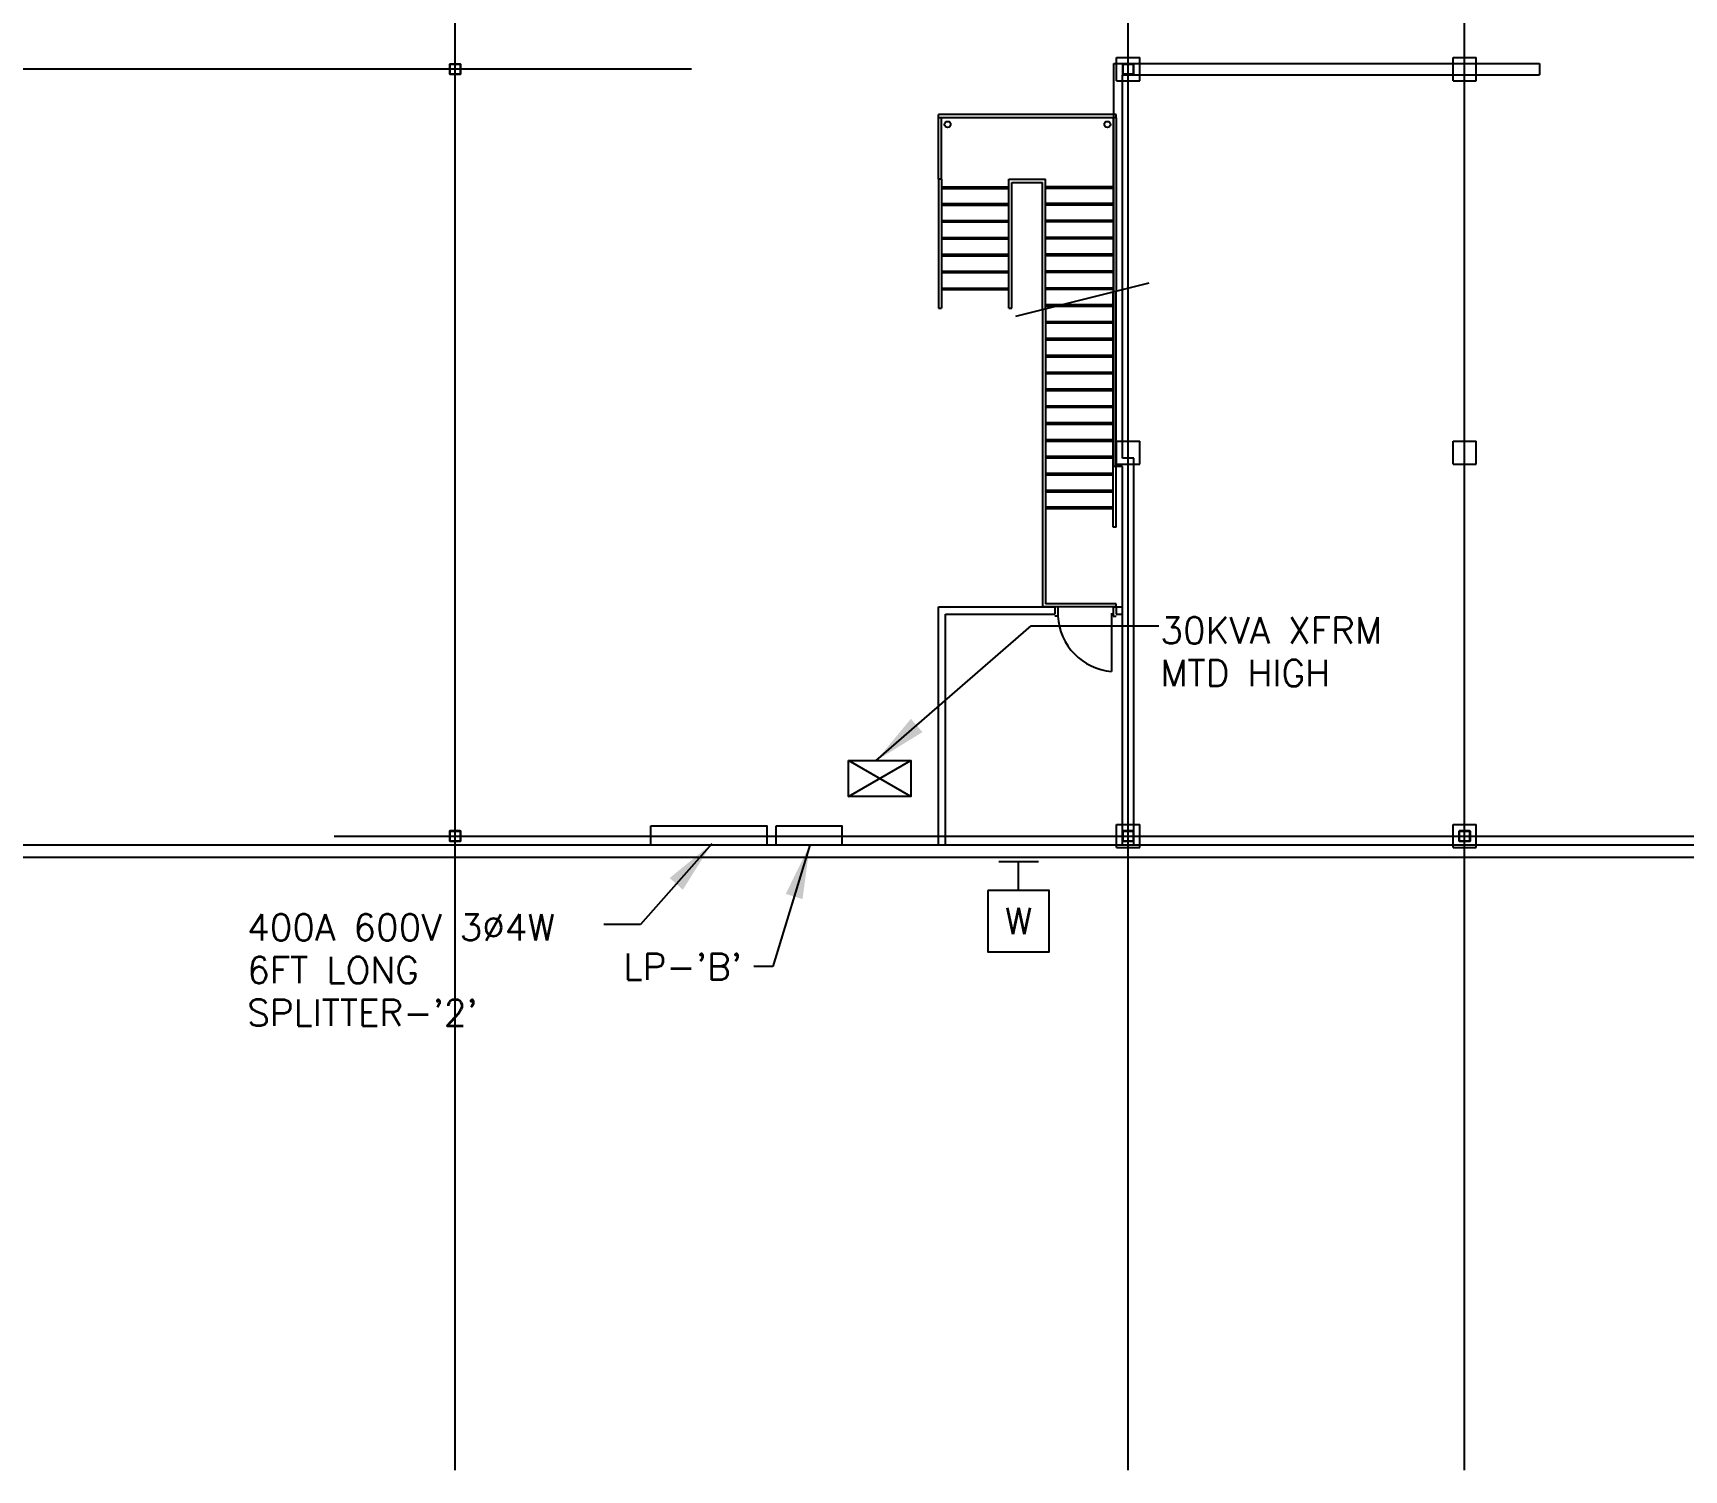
# Model space of a CAD drawing. Header units: millimetres. Extents: x 626570 to 643256, y 6233 to 11343.
# Drawn here: x 634601 to 635661, y 6628 to 7550 of the extents above; entities that cross this region are included whole.
import ezdxf
from ezdxf.enums import TextEntityAlignment as Align

# ---------------------------------------------------------------- set-up
doc = ezdxf.new("R2010")
doc.units = ezdxf.units.MM
doc.header["$LTSCALE"] = 4000
doc.header["$MEASUREMENT"] = 0
doc.linetypes.add('DASHDOT', pattern=[1, 0.5, -0.25, 0, -0.25])
doc.layers.get('0').update_dxf_attribs({"linetype": 'CONTINUOUS'})
for name, color, linetype in [('2012-201_DOOR', 4, 'CONTINUOUS'), ('2012-201_STAIRS', 4, 'CONTINUOUS'), ('2012-201_WALL-CONCRETE', 7, 'CONTINUOUS'), ('2012-201_WALL-FLEXWALL', 7, 'CONTINUOUS'), ('COLUMNS-BEAMS', 7, 'CONTINUOUS'), ('DOOR-THRESHOLD-42', 4, 'CONTINUOUS'), ('LTG', 6, 'CONTINUOUS'), ('MASTERFOUNDATION_1', 4, 'DASHDOT'), ('MASTERFOUNDATION_25', 7, 'CONTINUOUS'), ('POWER', 3, 'CONTINUOUS'), ('STAIRS-ABOVE-BE59', 4, 'CONTINUOUS'), ('STAIRS-GUARDRAIL', 4, 'CONTINUOUS'), ('WALL-GYPSUM-BOARD', 7, 'CONTINUOUS'), ('X-BRACING', 4, 'CONTINUOUS')]:
    doc.layers.add(name, color=color, linetype=linetype)
doc.styles.get("Standard").update_dxf_attribs({"font": 'simplex.shx'})
doc.dimstyles.get("Standard").update_dxf_attribs({"dimtxt": 0.18, "dimasz": 0.18, "dimexe": 0.18, "dimexo": 0.0625, "dimgap": 0.09, "dimtad": 0, "dimtih": 1, "dimtoh": 1, "dimdec": 4, "dimzin": 0, "dimdsep": 46, "dimtxsty": 'Standard', "dimcen": 0.09, "dimadec": 0, "dimazin": 0, "dimtfac": 1, "dimtdec": 4, "dimtofl": 0, "dimtmove": 0, "dimatfit": 3, "dimfxl": 1, "dimtolj": 1, "dimtzin": 0, "dimarcsym": 0})

# ---------------------------------------------------------------- blocks, each defined once
blk = doc.blocks.new('WD')
for p, q in [((322, 0), (-322, 0)), ((0, -465), (0, 0))]:
    blk.add_line(p, q)
blk.add_lwpolyline([(-500, -465), (-500, -1465), (500, -1465), (500, -465)], close=True)
blk.add_text('W', height=430).set_placement((0, -965), align=Align.MIDDLE)
blk = doc.blocks.new('42PNL')
blk.add_lwpolyline([(-178, 0), (178, 0), (178, -105), (-178, -105)], close=True)
blk = doc.blocks.new('15KVA')
for p, q in [((254, -292), (-254, 0)), ((-254, -292), (254, 0))]:
    blk.add_line(p, q)
blk.add_lwpolyline([(-254, 0), (254, 0), (254, -292), (-254, -292)], close=True)

msp = doc.modelspace()

# ---------------------------------------------------------------- linework, layer by layer
at = {"layer": '2012-201_DOOR', "linetype": 'Continuous'}
for p, q in [((635258.8, 7181.4), (635256.9, 7181.4)), ((635258.8, 7175.5), (635256.9, 7175.5)), ((635258.8, 7181.4), (635258.8, 7175.5)), ((635293.3, 7177.5), (635293.3, 7140.1)), ((635294.3, 7181.4), (635296.2, 7181.4)), ((635294.3, 7181.4), (635294.3, 7175.5)), ((635294.3, 7175.5), (635296.2, 7175.5))]:
    msp.add_line(p, q, dxfattribs=at)
at = {"layer": '2012-201_STAIRS', "linetype": 'Continuous'}
for p, q in [((635294.3, 7451.1), (635250.9, 7451.1)), ((635184, 7450.1), (635227.3, 7450.1)), ((635294.3, 7440.3), (635250.9, 7440.3)), ((635184, 7439.3), (635227.3, 7439.3)), ((635294.3, 7429.4), (635250.9, 7429.4)), ((635184, 7428.5), (635227.3, 7428.5)), ((635294.3, 7418.6), (635250.9, 7418.6)), ((635184, 7417.6), (635227.3, 7417.6)), ((635184, 7406.8), (635227.3, 7406.8)), ((635294.3, 7407.8), (635250.9, 7407.8)), ((635184, 7396), (635227.3, 7396)), ((635231.9, 7368), (635317.3, 7389.4)), ((635294.3, 7397), (635250.9, 7397)), ((635184, 7385.2), (635227.3, 7385.2)), ((635294.3, 7386.1), (635250.9, 7386.1))]:
    msp.add_line(p, q, dxfattribs=at)
at = {"layer": '2012-201_WALL-CONCRETE', "linetype": 'Continuous'}
for p, q in [((635294.7, 7271.5), (635294.7, 7530.3)), ((635294.7, 7530.3), (635567.9, 7530.3)), ((635296.5, 7534), (635311.3, 7534)), ((635296.5, 7519.2), (635296.5, 7534)), ((635311.3, 7519.2), (635311.3, 7534)), ((635512.5, 7519.2), (635512.5, 7534)), ((635512.5, 7534), (635527.4, 7534)), ((635527.4, 7519.2), (635527.4, 7534)), ((635567.9, 7530.3), (635567.9, 7522.9)), ((635296.5, 7519.2), (635311.3, 7519.2)), ((635300.2, 7277), (635300.2, 7522.9)), ((635300.2, 7522.9), (635567.9, 7522.9)), ((635512.5, 7519.2), (635527.4, 7519.2)), ((635296.5, 7287.9), (635311.3, 7287.9)), ((635296.5, 7273.1), (635296.5, 7287.9)), ((635311.3, 7273.1), (635311.3, 7287.9)), ((635512.5, 7273.1), (635512.5, 7287.9)), ((635512.5, 7287.9), (635527.4, 7287.9)), ((635527.4, 7273.1), (635527.4, 7287.9)), ((635300.2, 7271.5), (635294.7, 7271.5)), ((635296.5, 7273.1), (635311.3, 7273.1)), ((635307.6, 7277), (635300.2, 7277)), ((635300.2, 7028.5), (635300.2, 7271.5)), ((635307.6, 7028.5), (635307.6, 7277)), ((635512.5, 7273.1), (635527.4, 7273.1)), ((635296.5, 7027), (635296.5, 7041.8)), ((635296.5, 7041.8), (635311.3, 7041.8)), ((635311.3, 7027), (635311.3, 7041.8)), ((635512.5, 7027), (635512.5, 7041.8)), ((635512.5, 7041.8), (635527.4, 7041.8)), ((635527.4, 7027), (635527.4, 7041.8)), ((635296.5, 7027), (635311.3, 7027)), ((635307.6, 7028.5), (635300.2, 7028.5)), ((635512.5, 7027), (635527.4, 7027))]:
    msp.add_line(p, q, dxfattribs=at)
at = {"layer": '2012-201_WALL-FLEXWALL', "linetype": 'Continuous'}
for p, q in [((635964.7, 7028.5), (634387.4, 7028.5)), ((635964.7, 7020.6), (634387.4, 7020.6))]:
    msp.add_line(p, q, dxfattribs=at)
at = {"layer": 'COLUMNS-BEAMS', "linetype": 'Continuous'}
for centre in [(635188, 7491.1), (635290.6, 7491.1)]:
    msp.add_circle(centre, 1.97, dxfattribs=at)
at = {"layer": 'DOOR-THRESHOLD-42', "linetype": 'Continuous'}
msp.add_arc((635296.4, 7177.6), 37.7, 183.198, 265.188, dxfattribs=at)
at = {"layer": 'MASTERFOUNDATION_1', "linetype": 'DASHDOT'}
for p, q in [((634871.9, 6627.5), (634871.9, 11123.2)), ((635303.9, 6627.5), (635303.9, 11123.2)), ((635519.9, 6627.5), (635519.9, 7701.2)), ((643023.9, 7526.6), (626795.2, 7526.6)), ((643023.9, 7526.6), (626795.2, 7526.6)), ((626794.1, 7034.4), (643036.1, 7034.4))]:
    msp.add_line(p, q, dxfattribs=at)
at = {"layer": 'MASTERFOUNDATION_25', "linetype": 'Continuous', "flags": 128}
for points in [[(634869, 7530.1), (634874.8, 7530.1), (634874.8, 7530.1), (634874.8, 7530.1), (634874.8, 7530.1), (634874.9, 7530.1), (634874.9, 7530.1), (634874.9, 7530.1), (634874.9, 7530.1), (634874.9, 7530.1), (634875, 7530.1), (634875, 7530.1), (634875, 7530.1), (634875, 7530.1), (634875, 7530), (634875.1, 7530), (634875.1, 7530), (634875.1, 7530), (634875.1, 7530), (634875.1, 7530), (634875.2, 7530), (634875.2, 7530), (634875.2, 7529.9), (634875.2, 7529.9), (634875.2, 7529.9), (634875.2, 7529.9), (634875.2, 7529.9), (634875.3, 7529.9), (634875.3, 7529.9), (634875.3, 7529.8), (634875.3, 7529.8), (634875.3, 7529.8), (634875.3, 7529.8), (634875.3, 7529.8), (634875.3, 7529.7), (634875.3, 7529.7), (634875.4, 7529.7), (634875.4, 7529.7), (634875.4, 7529.7), (634875.4, 7529.6), (634875.4, 7529.6), (634875.4, 7529.6), (634875.4, 7529.6), (634875.4, 7529.6), (634875.4, 7529.5), (634875.4, 7529.5), (634875.4, 7529.5), (634875.4, 7523.7), (634875.4, 7523.7), (634875.4, 7523.7), (634875.4, 7523.7), (634875.4, 7523.6), (634875.4, 7523.6), (634875.4, 7523.6), (634875.4, 7523.6), (634875.4, 7523.6), (634875.4, 7523.5), (634875.4, 7523.5), (634875.3, 7523.5), (634875.3, 7523.5), (634875.3, 7523.5), (634875.3, 7523.4), (634875.3, 7523.4), (634875.3, 7523.4), (634875.3, 7523.4), (634875.3, 7523.4), (634875.3, 7523.3), (634875.2, 7523.3), (634875.2, 7523.3), (634875.2, 7523.3), (634875.2, 7523.3), (634875.2, 7523.3), (634875.2, 7523.3), (634875.2, 7523.2), (634875.1, 7523.2), (634875.1, 7523.2), (634875.1, 7523.2), (634875.1, 7523.2), (634875.1, 7523.2), (634875, 7523.2), (634875, 7523.2), (634875, 7523.2), (634875, 7523.1), (634875, 7523.1), (634874.9, 7523.1), (634874.9, 7523.1), (634874.9, 7523.1), (634874.9, 7523.1), (634874.9, 7523.1), (634874.8, 7523.1), (634874.8, 7523.1), (634874.8, 7523.1), (634874.8, 7523.1), (634869, 7523.1), (634869, 7523.1), (634869, 7523.1), (634869, 7523.1), (634868.9, 7523.1), (634868.9, 7523.1), (634868.9, 7523.1), (634868.9, 7523.1), (634868.8, 7523.1), (634868.8, 7523.1), (634868.8, 7523.1), (634868.8, 7523.2), (634868.8, 7523.2), (634868.7, 7523.2), (634868.7, 7523.2), (634868.7, 7523.2), (634868.7, 7523.2), (634868.7, 7523.2), (634868.7, 7523.2), (634868.6, 7523.2), (634868.6, 7523.3), (634868.6, 7523.3), (634868.6, 7523.3), (634868.6, 7523.3), (634868.6, 7523.3), (634868.5, 7523.3), (634868.5, 7523.3), (634868.5, 7523.4), (634868.5, 7523.4), (634868.5, 7523.4), (634868.5, 7523.4), (634868.5, 7523.4), (634868.5, 7523.5), (634868.4, 7523.5), (634868.4, 7523.5), (634868.4, 7523.5), (634868.4, 7523.5), (634868.4, 7523.6), (634868.4, 7523.6), (634868.4, 7523.6), (634868.4, 7523.6), (634868.4, 7523.6), (634868.4, 7523.7), (634868.4, 7523.7), (634868.4, 7523.7), (634868.4, 7523.7), (634868.4, 7529.5), (634868.4, 7529.5), (634868.4, 7529.5), (634868.4, 7529.6), (634868.4, 7529.6), (634868.4, 7529.6), (634868.4, 7529.6), (634868.4, 7529.6), (634868.4, 7529.7), (634868.4, 7529.7), (634868.4, 7529.7), (634868.4, 7529.7), (634868.4, 7529.7), (634868.5, 7529.8), (634868.5, 7529.8), (634868.5, 7529.8), (634868.5, 7529.8), (634868.5, 7529.8), (634868.5, 7529.9), (634868.5, 7529.9), (634868.5, 7529.9), (634868.6, 7529.9), (634868.6, 7529.9), (634868.6, 7529.9), (634868.6, 7529.9), (634868.6, 7530), (634868.6, 7530), (634868.7, 7530), (634868.7, 7530), (634868.7, 7530), (634868.7, 7530), (634868.7, 7530), (634868.7, 7530), (634868.8, 7530.1), (634868.8, 7530.1), (634868.8, 7530.1), (634868.8, 7530.1), (634868.8, 7530.1), (634868.9, 7530.1), (634868.9, 7530.1), (634868.9, 7530.1), (634868.9, 7530.1), (634869, 7530.1), (634869, 7530.1), (634869, 7530.1), (634869, 7530.1)], [(634869, 7529.8), (634874.8, 7529.8), (634874.8, 7529.8), (634874.8, 7529.8), (634874.8, 7529.8), (634874.8, 7529.8), (634874.8, 7529.8), (634874.8, 7529.8), (634874.8, 7529.8), (634874.9, 7529.8), (634874.9, 7529.8), (634874.9, 7529.8), (634874.9, 7529.8), (634874.9, 7529.8), (634874.9, 7529.8), (634874.9, 7529.8), (634874.9, 7529.8), (634874.9, 7529.7), (634874.9, 7529.7), (634875, 7529.7), (634875, 7529.7), (634875, 7529.7), (634875, 7529.7), (634875, 7529.7), (634875, 7529.7), (634875, 7529.7), (634875, 7529.7), (634875, 7529.7), (634875, 7529.7), (634875, 7529.7), (634875, 7529.7), (634875, 7529.6), (634875, 7529.6), (634875.1, 7529.6), (634875.1, 7529.6), (634875.1, 7529.6), (634875.1, 7529.6), (634875.1, 7529.6), (634875.1, 7529.6), (634875.1, 7529.6), (634875.1, 7529.6), (634875.1, 7529.5), (634875.1, 7529.5), (634875.1, 7529.5), (634875.1, 7529.5), (634875.1, 7529.5), (634875.1, 7529.5), (634875.1, 7523.7), (634875.1, 7523.7), (634875.1, 7523.7), (634875.1, 7523.7), (634875.1, 7523.7), (634875.1, 7523.7), (634875.1, 7523.7), (634875.1, 7523.7), (634875.1, 7523.6), (634875.1, 7523.6), (634875.1, 7523.6), (634875.1, 7523.6), (634875.1, 7523.6), (634875.1, 7523.6), (634875, 7523.6), (634875, 7523.6), (634875, 7523.6), (634875, 7523.6), (634875, 7523.5), (634875, 7523.5), (634875, 7523.5), (634875, 7523.5), (634875, 7523.5), (634875, 7523.5), (634875, 7523.5), (634875, 7523.5), (634875, 7523.5), (634875, 7523.5), (634874.9, 7523.5), (634874.9, 7523.5), (634874.9, 7523.5), (634874.9, 7523.5), (634874.9, 7523.5), (634874.9, 7523.4), (634874.9, 7523.4), (634874.9, 7523.4), (634874.9, 7523.4), (634874.9, 7523.4), (634874.8, 7523.4), (634874.8, 7523.4), (634874.8, 7523.4), (634874.8, 7523.4), (634874.8, 7523.4), (634874.8, 7523.4), (634874.8, 7523.4), (634874.8, 7523.4), (634869, 7523.4), (634869, 7523.4), (634869, 7523.4), (634869, 7523.4), (634869, 7523.4), (634869, 7523.4), (634869, 7523.4), (634868.9, 7523.4), (634868.9, 7523.4), (634868.9, 7523.4), (634868.9, 7523.4), (634868.9, 7523.4), (634868.9, 7523.4), (634868.9, 7523.5), (634868.9, 7523.5), (634868.9, 7523.5), (634868.9, 7523.5), (634868.8, 7523.5), (634868.8, 7523.5), (634868.8, 7523.5), (634868.8, 7523.5), (634868.8, 7523.5), (634868.8, 7523.5), (634868.8, 7523.5), (634868.8, 7523.5), (634868.8, 7523.5), (634868.8, 7523.5), (634868.8, 7523.5), (634868.8, 7523.6), (634868.8, 7523.6), (634868.7, 7523.6), (634868.7, 7523.6), (634868.7, 7523.6), (634868.7, 7523.6), (634868.7, 7523.6), (634868.7, 7523.6), (634868.7, 7523.6), (634868.7, 7523.6), (634868.7, 7523.7), (634868.7, 7523.7), (634868.7, 7523.7), (634868.7, 7523.7), (634868.7, 7523.7), (634868.7, 7523.7), (634868.7, 7523.7), (634868.7, 7523.7), (634868.7, 7529.5), (634868.7, 7529.5), (634868.7, 7529.5), (634868.7, 7529.5), (634868.7, 7529.5), (634868.7, 7529.5), (634868.7, 7529.6), (634868.7, 7529.6), (634868.7, 7529.6), (634868.7, 7529.6), (634868.7, 7529.6), (634868.7, 7529.6), (634868.7, 7529.6), (634868.7, 7529.6), (634868.7, 7529.6), (634868.7, 7529.6), (634868.8, 7529.7), (634868.8, 7529.7), (634868.8, 7529.7), (634868.8, 7529.7), (634868.8, 7529.7), (634868.8, 7529.7), (634868.8, 7529.7), (634868.8, 7529.7), (634868.8, 7529.7), (634868.8, 7529.7), (634868.8, 7529.7), (634868.8, 7529.7), (634868.8, 7529.7), (634868.9, 7529.7), (634868.9, 7529.8), (634868.9, 7529.8), (634868.9, 7529.8), (634868.9, 7529.8), (634868.9, 7529.8), (634868.9, 7529.8), (634868.9, 7529.8), (634868.9, 7529.8), (634868.9, 7529.8), (634869, 7529.8), (634869, 7529.8), (634869, 7529.8), (634869, 7529.8), (634869, 7529.8), (634869, 7529.8), (634869, 7529.8)], [(635301, 7530.1), (635306.8, 7530.1), (635306.8, 7530.1), (635306.8, 7530.1), (635306.8, 7530.1), (635306.9, 7530.1), (635306.9, 7530.1), (635306.9, 7530.1), (635306.9, 7530.1), (635307, 7530.1), (635307, 7530.1), (635307, 7530.1), (635307, 7530.1), (635307, 7530.1), (635307.1, 7530), (635307.1, 7530), (635307.1, 7530), (635307.1, 7530), (635307.1, 7530), (635307.1, 7530), (635307.2, 7530), (635307.2, 7530), (635307.2, 7529.9), (635307.2, 7529.9), (635307.2, 7529.9), (635307.2, 7529.9), (635307.3, 7529.9), (635307.3, 7529.9), (635307.3, 7529.9), (635307.3, 7529.8), (635307.3, 7529.8), (635307.3, 7529.8), (635307.3, 7529.8), (635307.3, 7529.8), (635307.3, 7529.7), (635307.4, 7529.7), (635307.4, 7529.7), (635307.4, 7529.7), (635307.4, 7529.7), (635307.4, 7529.6), (635307.4, 7529.6), (635307.4, 7529.6), (635307.4, 7529.6), (635307.4, 7529.6), (635307.4, 7529.5), (635307.4, 7529.5), (635307.4, 7529.5), (635307.4, 7523.7), (635307.4, 7523.7), (635307.4, 7523.7), (635307.4, 7523.7), (635307.4, 7523.6), (635307.4, 7523.6), (635307.4, 7523.6), (635307.4, 7523.6), (635307.4, 7523.6), (635307.4, 7523.5), (635307.4, 7523.5), (635307.4, 7523.5), (635307.3, 7523.5), (635307.3, 7523.5), (635307.3, 7523.4), (635307.3, 7523.4), (635307.3, 7523.4), (635307.3, 7523.4), (635307.3, 7523.4), (635307.3, 7523.3), (635307.3, 7523.3), (635307.2, 7523.3), (635307.2, 7523.3), (635307.2, 7523.3), (635307.2, 7523.3), (635307.2, 7523.3), (635307.2, 7523.2), (635307.1, 7523.2), (635307.1, 7523.2), (635307.1, 7523.2), (635307.1, 7523.2), (635307.1, 7523.2), (635307.1, 7523.2), (635307, 7523.2), (635307, 7523.2), (635307, 7523.1), (635307, 7523.1), (635307, 7523.1), (635306.9, 7523.1), (635306.9, 7523.1), (635306.9, 7523.1), (635306.9, 7523.1), (635306.8, 7523.1), (635306.8, 7523.1), (635306.8, 7523.1), (635306.8, 7523.1), (635301, 7523.1), (635301, 7523.1), (635301, 7523.1), (635301, 7523.1), (635300.9, 7523.1), (635300.9, 7523.1), (635300.9, 7523.1), (635300.9, 7523.1), (635300.9, 7523.1), (635300.8, 7523.1), (635300.8, 7523.1), (635300.8, 7523.2), (635300.8, 7523.2), (635300.8, 7523.2), (635300.7, 7523.2), (635300.7, 7523.2), (635300.7, 7523.2), (635300.7, 7523.2), (635300.7, 7523.2), (635300.6, 7523.2), (635300.6, 7523.3), (635300.6, 7523.3), (635300.6, 7523.3), (635300.6, 7523.3), (635300.6, 7523.3), (635300.5, 7523.3), (635300.5, 7523.3), (635300.5, 7523.4), (635300.5, 7523.4), (635300.5, 7523.4), (635300.5, 7523.4), (635300.5, 7523.4), (635300.5, 7523.5), (635300.5, 7523.5), (635300.4, 7523.5), (635300.4, 7523.5), (635300.4, 7523.5), (635300.4, 7523.6), (635300.4, 7523.6), (635300.4, 7523.6), (635300.4, 7523.6), (635300.4, 7523.6), (635300.4, 7523.7), (635300.4, 7523.7), (635300.4, 7523.7), (635300.4, 7523.7), (635300.4, 7529.5), (635300.4, 7529.5), (635300.4, 7529.5), (635300.4, 7529.6), (635300.4, 7529.6), (635300.4, 7529.6), (635300.4, 7529.6), (635300.4, 7529.6), (635300.4, 7529.7), (635300.4, 7529.7), (635300.4, 7529.7), (635300.4, 7529.7), (635300.5, 7529.7), (635300.5, 7529.8), (635300.5, 7529.8), (635300.5, 7529.8), (635300.5, 7529.8), (635300.5, 7529.8), (635300.5, 7529.9), (635300.5, 7529.9), (635300.5, 7529.9), (635300.6, 7529.9), (635300.6, 7529.9), (635300.6, 7529.9), (635300.6, 7529.9), (635300.6, 7530), (635300.6, 7530), (635300.7, 7530), (635300.7, 7530), (635300.7, 7530), (635300.7, 7530), (635300.7, 7530), (635300.8, 7530), (635300.8, 7530.1), (635300.8, 7530.1), (635300.8, 7530.1), (635300.8, 7530.1), (635300.9, 7530.1), (635300.9, 7530.1), (635300.9, 7530.1), (635300.9, 7530.1), (635300.9, 7530.1), (635301, 7530.1), (635301, 7530.1), (635301, 7530.1), (635301, 7530.1)], [(635301, 7529.8), (635306.8, 7529.8), (635306.8, 7529.8), (635306.8, 7529.8), (635306.8, 7529.8), (635306.8, 7529.8), (635306.8, 7529.8), (635306.8, 7529.8), (635306.9, 7529.8), (635306.9, 7529.8), (635306.9, 7529.8), (635306.9, 7529.8), (635306.9, 7529.8), (635306.9, 7529.8), (635306.9, 7529.8), (635306.9, 7529.8), (635306.9, 7529.8), (635306.9, 7529.7), (635307, 7529.7), (635307, 7529.7), (635307, 7529.7), (635307, 7529.7), (635307, 7529.7), (635307, 7529.7), (635307, 7529.7), (635307, 7529.7), (635307, 7529.7), (635307, 7529.7), (635307, 7529.7), (635307, 7529.7), (635307, 7529.7), (635307, 7529.6), (635307.1, 7529.6), (635307.1, 7529.6), (635307.1, 7529.6), (635307.1, 7529.6), (635307.1, 7529.6), (635307.1, 7529.6), (635307.1, 7529.6), (635307.1, 7529.6), (635307.1, 7529.6), (635307.1, 7529.5), (635307.1, 7529.5), (635307.1, 7529.5), (635307.1, 7529.5), (635307.1, 7529.5), (635307.1, 7529.5), (635307.1, 7523.7), (635307.1, 7523.7), (635307.1, 7523.7), (635307.1, 7523.7), (635307.1, 7523.7), (635307.1, 7523.7), (635307.1, 7523.7), (635307.1, 7523.7), (635307.1, 7523.6), (635307.1, 7523.6), (635307.1, 7523.6), (635307.1, 7523.6), (635307.1, 7523.6), (635307.1, 7523.6), (635307.1, 7523.6), (635307, 7523.6), (635307, 7523.6), (635307, 7523.6), (635307, 7523.5), (635307, 7523.5), (635307, 7523.5), (635307, 7523.5), (635307, 7523.5), (635307, 7523.5), (635307, 7523.5), (635307, 7523.5), (635307, 7523.5), (635307, 7523.5), (635307, 7523.5), (635306.9, 7523.5), (635306.9, 7523.5), (635306.9, 7523.5), (635306.9, 7523.5), (635306.9, 7523.4), (635306.9, 7523.4), (635306.9, 7523.4), (635306.9, 7523.4), (635306.9, 7523.4), (635306.9, 7523.4), (635306.8, 7523.4), (635306.8, 7523.4), (635306.8, 7523.4), (635306.8, 7523.4), (635306.8, 7523.4), (635306.8, 7523.4), (635306.8, 7523.4), (635301, 7523.4), (635301, 7523.4), (635301, 7523.4), (635301, 7523.4), (635301, 7523.4), (635301, 7523.4), (635301, 7523.4), (635300.9, 7523.4), (635300.9, 7523.4), (635300.9, 7523.4), (635300.9, 7523.4), (635300.9, 7523.4), (635300.9, 7523.4), (635300.9, 7523.5), (635300.9, 7523.5), (635300.9, 7523.5), (635300.9, 7523.5), (635300.9, 7523.5), (635300.8, 7523.5), (635300.8, 7523.5), (635300.8, 7523.5), (635300.8, 7523.5), (635300.8, 7523.5), (635300.8, 7523.5), (635300.8, 7523.5), (635300.8, 7523.5), (635300.8, 7523.5), (635300.8, 7523.5), (635300.8, 7523.6), (635300.8, 7523.6), (635300.8, 7523.6), (635300.8, 7523.6), (635300.7, 7523.6), (635300.7, 7523.6), (635300.7, 7523.6), (635300.7, 7523.6), (635300.7, 7523.6), (635300.7, 7523.6), (635300.7, 7523.7), (635300.7, 7523.7), (635300.7, 7523.7), (635300.7, 7523.7), (635300.7, 7523.7), (635300.7, 7523.7), (635300.7, 7523.7), (635300.7, 7523.7), (635300.7, 7529.5), (635300.7, 7529.5), (635300.7, 7529.5), (635300.7, 7529.5), (635300.7, 7529.5), (635300.7, 7529.5), (635300.7, 7529.6), (635300.7, 7529.6), (635300.7, 7529.6), (635300.7, 7529.6), (635300.7, 7529.6), (635300.7, 7529.6), (635300.7, 7529.6), (635300.7, 7529.6), (635300.8, 7529.6), (635300.8, 7529.6), (635300.8, 7529.7), (635300.8, 7529.7), (635300.8, 7529.7), (635300.8, 7529.7), (635300.8, 7529.7), (635300.8, 7529.7), (635300.8, 7529.7), (635300.8, 7529.7), (635300.8, 7529.7), (635300.8, 7529.7), (635300.8, 7529.7), (635300.8, 7529.7), (635300.9, 7529.7), (635300.9, 7529.7), (635300.9, 7529.8), (635300.9, 7529.8), (635300.9, 7529.8), (635300.9, 7529.8), (635300.9, 7529.8), (635300.9, 7529.8), (635300.9, 7529.8), (635300.9, 7529.8), (635300.9, 7529.8), (635301, 7529.8), (635301, 7529.8), (635301, 7529.8), (635301, 7529.8), (635301, 7529.8), (635301, 7529.8), (635301, 7529.8)], [(634869, 7037.9), (634874.8, 7037.9), (634874.8, 7037.9), (634874.8, 7037.9), (634874.8, 7037.9), (634874.9, 7037.9), (634874.9, 7037.9), (634874.9, 7037.9), (634874.9, 7037.9), (634874.9, 7037.9), (634875, 7037.9), (634875, 7037.9), (634875, 7037.9), (634875, 7037.8), (634875, 7037.8), (634875.1, 7037.8), (634875.1, 7037.8), (634875.1, 7037.8), (634875.1, 7037.8), (634875.1, 7037.8), (634875.2, 7037.8), (634875.2, 7037.8), (634875.2, 7037.7), (634875.2, 7037.7), (634875.2, 7037.7), (634875.2, 7037.7), (634875.2, 7037.7), (634875.3, 7037.7), (634875.3, 7037.6), (634875.3, 7037.6), (634875.3, 7037.6), (634875.3, 7037.6), (634875.3, 7037.6), (634875.3, 7037.6), (634875.3, 7037.5), (634875.3, 7037.5), (634875.4, 7037.5), (634875.4, 7037.5), (634875.4, 7037.5), (634875.4, 7037.4), (634875.4, 7037.4), (634875.4, 7037.4), (634875.4, 7037.4), (634875.4, 7037.3), (634875.4, 7037.3), (634875.4, 7037.3), (634875.4, 7037.3), (634875.4, 7031.5), (634875.4, 7031.5), (634875.4, 7031.5), (634875.4, 7031.5), (634875.4, 7031.4), (634875.4, 7031.4), (634875.4, 7031.4), (634875.4, 7031.4), (634875.4, 7031.4), (634875.4, 7031.3), (634875.4, 7031.3), (634875.3, 7031.3), (634875.3, 7031.3), (634875.3, 7031.3), (634875.3, 7031.2), (634875.3, 7031.2), (634875.3, 7031.2), (634875.3, 7031.2), (634875.3, 7031.2), (634875.3, 7031.1), (634875.2, 7031.1), (634875.2, 7031.1), (634875.2, 7031.1), (634875.2, 7031.1), (634875.2, 7031.1), (634875.2, 7031), (634875.2, 7031), (634875.1, 7031), (634875.1, 7031), (634875.1, 7031), (634875.1, 7031), (634875.1, 7031), (634875, 7031), (634875, 7031), (634875, 7030.9), (634875, 7030.9), (634875, 7030.9), (634874.9, 7030.9), (634874.9, 7030.9), (634874.9, 7030.9), (634874.9, 7030.9), (634874.9, 7030.9), (634874.8, 7030.9), (634874.8, 7030.9), (634874.8, 7030.9), (634874.8, 7030.9), (634869, 7030.9), (634869, 7030.9), (634869, 7030.9), (634869, 7030.9), (634868.9, 7030.9), (634868.9, 7030.9), (634868.9, 7030.9), (634868.9, 7030.9), (634868.8, 7030.9), (634868.8, 7030.9), (634868.8, 7030.9), (634868.8, 7030.9), (634868.8, 7031), (634868.7, 7031), (634868.7, 7031), (634868.7, 7031), (634868.7, 7031), (634868.7, 7031), (634868.7, 7031), (634868.6, 7031), (634868.6, 7031), (634868.6, 7031.1), (634868.6, 7031.1), (634868.6, 7031.1), (634868.6, 7031.1), (634868.5, 7031.1), (634868.5, 7031.1), (634868.5, 7031.2), (634868.5, 7031.2), (634868.5, 7031.2), (634868.5, 7031.2), (634868.5, 7031.2), (634868.5, 7031.3), (634868.4, 7031.3), (634868.4, 7031.3), (634868.4, 7031.3), (634868.4, 7031.3), (634868.4, 7031.4), (634868.4, 7031.4), (634868.4, 7031.4), (634868.4, 7031.4), (634868.4, 7031.4), (634868.4, 7031.5), (634868.4, 7031.5), (634868.4, 7031.5), (634868.4, 7031.5), (634868.4, 7037.3), (634868.4, 7037.3), (634868.4, 7037.3), (634868.4, 7037.3), (634868.4, 7037.4), (634868.4, 7037.4), (634868.4, 7037.4), (634868.4, 7037.4), (634868.4, 7037.5), (634868.4, 7037.5), (634868.4, 7037.5), (634868.4, 7037.5), (634868.4, 7037.5), (634868.5, 7037.6), (634868.5, 7037.6), (634868.5, 7037.6), (634868.5, 7037.6), (634868.5, 7037.6), (634868.5, 7037.6), (634868.5, 7037.7), (634868.5, 7037.7), (634868.6, 7037.7), (634868.6, 7037.7), (634868.6, 7037.7), (634868.6, 7037.7), (634868.6, 7037.8), (634868.6, 7037.8), (634868.7, 7037.8), (634868.7, 7037.8), (634868.7, 7037.8), (634868.7, 7037.8), (634868.7, 7037.8), (634868.7, 7037.8), (634868.8, 7037.8), (634868.8, 7037.9), (634868.8, 7037.9), (634868.8, 7037.9), (634868.8, 7037.9), (634868.9, 7037.9), (634868.9, 7037.9), (634868.9, 7037.9), (634868.9, 7037.9), (634869, 7037.9), (634869, 7037.9), (634869, 7037.9), (634869, 7037.9)], [(634869, 7037.6), (634874.8, 7037.6), (634874.8, 7037.6), (634874.8, 7037.6), (634874.8, 7037.6), (634874.8, 7037.6), (634874.8, 7037.6), (634874.8, 7037.6), (634874.8, 7037.6), (634874.9, 7037.6), (634874.9, 7037.6), (634874.9, 7037.6), (634874.9, 7037.6), (634874.9, 7037.6), (634874.9, 7037.6), (634874.9, 7037.6), (634874.9, 7037.5), (634874.9, 7037.5), (634874.9, 7037.5), (634875, 7037.5), (634875, 7037.5), (634875, 7037.5), (634875, 7037.5), (634875, 7037.5), (634875, 7037.5), (634875, 7037.5), (634875, 7037.5), (634875, 7037.5), (634875, 7037.5), (634875, 7037.5), (634875, 7037.4), (634875, 7037.4), (634875, 7037.4), (634875.1, 7037.4), (634875.1, 7037.4), (634875.1, 7037.4), (634875.1, 7037.4), (634875.1, 7037.4), (634875.1, 7037.4), (634875.1, 7037.4), (634875.1, 7037.3), (634875.1, 7037.3), (634875.1, 7037.3), (634875.1, 7037.3), (634875.1, 7037.3), (634875.1, 7037.3), (634875.1, 7037.3), (634875.1, 7031.5), (634875.1, 7031.5), (634875.1, 7031.5), (634875.1, 7031.5), (634875.1, 7031.5), (634875.1, 7031.5), (634875.1, 7031.5), (634875.1, 7031.5), (634875.1, 7031.4), (634875.1, 7031.4), (634875.1, 7031.4), (634875.1, 7031.4), (634875.1, 7031.4), (634875.1, 7031.4), (634875, 7031.4), (634875, 7031.4), (634875, 7031.4), (634875, 7031.4), (634875, 7031.3), (634875, 7031.3), (634875, 7031.3), (634875, 7031.3), (634875, 7031.3), (634875, 7031.3), (634875, 7031.3), (634875, 7031.3), (634875, 7031.3), (634875, 7031.3), (634874.9, 7031.3), (634874.9, 7031.3), (634874.9, 7031.3), (634874.9, 7031.3), (634874.9, 7031.2), (634874.9, 7031.2), (634874.9, 7031.2), (634874.9, 7031.2), (634874.9, 7031.2), (634874.9, 7031.2), (634874.8, 7031.2), (634874.8, 7031.2), (634874.8, 7031.2), (634874.8, 7031.2), (634874.8, 7031.2), (634874.8, 7031.2), (634874.8, 7031.2), (634874.8, 7031.2), (634869, 7031.2), (634869, 7031.2), (634869, 7031.2), (634869, 7031.2), (634869, 7031.2), (634869, 7031.2), (634869, 7031.2), (634868.9, 7031.2), (634868.9, 7031.2), (634868.9, 7031.2), (634868.9, 7031.2), (634868.9, 7031.2), (634868.9, 7031.2), (634868.9, 7031.2), (634868.9, 7031.3), (634868.9, 7031.3), (634868.9, 7031.3), (634868.8, 7031.3), (634868.8, 7031.3), (634868.8, 7031.3), (634868.8, 7031.3), (634868.8, 7031.3), (634868.8, 7031.3), (634868.8, 7031.3), (634868.8, 7031.3), (634868.8, 7031.3), (634868.8, 7031.3), (634868.8, 7031.3), (634868.8, 7031.4), (634868.8, 7031.4), (634868.7, 7031.4), (634868.7, 7031.4), (634868.7, 7031.4), (634868.7, 7031.4), (634868.7, 7031.4), (634868.7, 7031.4), (634868.7, 7031.4), (634868.7, 7031.4), (634868.7, 7031.5), (634868.7, 7031.5), (634868.7, 7031.5), (634868.7, 7031.5), (634868.7, 7031.5), (634868.7, 7031.5), (634868.7, 7031.5), (634868.7, 7031.5), (634868.7, 7037.3), (634868.7, 7037.3), (634868.7, 7037.3), (634868.7, 7037.3), (634868.7, 7037.3), (634868.7, 7037.3), (634868.7, 7037.3), (634868.7, 7037.4), (634868.7, 7037.4), (634868.7, 7037.4), (634868.7, 7037.4), (634868.7, 7037.4), (634868.7, 7037.4), (634868.7, 7037.4), (634868.7, 7037.4), (634868.7, 7037.4), (634868.8, 7037.4), (634868.8, 7037.5), (634868.8, 7037.5), (634868.8, 7037.5), (634868.8, 7037.5), (634868.8, 7037.5), (634868.8, 7037.5), (634868.8, 7037.5), (634868.8, 7037.5), (634868.8, 7037.5), (634868.8, 7037.5), (634868.8, 7037.5), (634868.8, 7037.5), (634868.9, 7037.5), (634868.9, 7037.5), (634868.9, 7037.6), (634868.9, 7037.6), (634868.9, 7037.6), (634868.9, 7037.6), (634868.9, 7037.6), (634868.9, 7037.6), (634868.9, 7037.6), (634868.9, 7037.6), (634869, 7037.6), (634869, 7037.6), (634869, 7037.6), (634869, 7037.6), (634869, 7037.6), (634869, 7037.6), (634869, 7037.6)], [(635301, 7037.9), (635306.8, 7037.9), (635306.8, 7037.9), (635306.8, 7037.9), (635306.8, 7037.9), (635306.9, 7037.9), (635306.9, 7037.9), (635306.9, 7037.9), (635306.9, 7037.9), (635307, 7037.9), (635307, 7037.9), (635307, 7037.9), (635307, 7037.9), (635307, 7037.8), (635307.1, 7037.8), (635307.1, 7037.8), (635307.1, 7037.8), (635307.1, 7037.8), (635307.1, 7037.8), (635307.1, 7037.8), (635307.2, 7037.8), (635307.2, 7037.8), (635307.2, 7037.7), (635307.2, 7037.7), (635307.2, 7037.7), (635307.2, 7037.7), (635307.3, 7037.7), (635307.3, 7037.7), (635307.3, 7037.6), (635307.3, 7037.6), (635307.3, 7037.6), (635307.3, 7037.6), (635307.3, 7037.6), (635307.3, 7037.6), (635307.3, 7037.5), (635307.4, 7037.5), (635307.4, 7037.5), (635307.4, 7037.5), (635307.4, 7037.5), (635307.4, 7037.4), (635307.4, 7037.4), (635307.4, 7037.4), (635307.4, 7037.4), (635307.4, 7037.3), (635307.4, 7037.3), (635307.4, 7037.3), (635307.4, 7037.3), (635307.4, 7031.5), (635307.4, 7031.5), (635307.4, 7031.5), (635307.4, 7031.5), (635307.4, 7031.4), (635307.4, 7031.4), (635307.4, 7031.4), (635307.4, 7031.4), (635307.4, 7031.4), (635307.4, 7031.3), (635307.4, 7031.3), (635307.4, 7031.3), (635307.3, 7031.3), (635307.3, 7031.3), (635307.3, 7031.2), (635307.3, 7031.2), (635307.3, 7031.2), (635307.3, 7031.2), (635307.3, 7031.2), (635307.3, 7031.1), (635307.3, 7031.1), (635307.2, 7031.1), (635307.2, 7031.1), (635307.2, 7031.1), (635307.2, 7031.1), (635307.2, 7031), (635307.2, 7031), (635307.1, 7031), (635307.1, 7031), (635307.1, 7031), (635307.1, 7031), (635307.1, 7031), (635307.1, 7031), (635307, 7031), (635307, 7030.9), (635307, 7030.9), (635307, 7030.9), (635307, 7030.9), (635306.9, 7030.9), (635306.9, 7030.9), (635306.9, 7030.9), (635306.9, 7030.9), (635306.8, 7030.9), (635306.8, 7030.9), (635306.8, 7030.9), (635306.8, 7030.9), (635301, 7030.9), (635301, 7030.9), (635301, 7030.9), (635301, 7030.9), (635300.9, 7030.9), (635300.9, 7030.9), (635300.9, 7030.9), (635300.9, 7030.9), (635300.9, 7030.9), (635300.8, 7030.9), (635300.8, 7030.9), (635300.8, 7030.9), (635300.8, 7031), (635300.8, 7031), (635300.7, 7031), (635300.7, 7031), (635300.7, 7031), (635300.7, 7031), (635300.7, 7031), (635300.6, 7031), (635300.6, 7031), (635300.6, 7031.1), (635300.6, 7031.1), (635300.6, 7031.1), (635300.6, 7031.1), (635300.5, 7031.1), (635300.5, 7031.1), (635300.5, 7031.2), (635300.5, 7031.2), (635300.5, 7031.2), (635300.5, 7031.2), (635300.5, 7031.2), (635300.5, 7031.3), (635300.5, 7031.3), (635300.4, 7031.3), (635300.4, 7031.3), (635300.4, 7031.3), (635300.4, 7031.4), (635300.4, 7031.4), (635300.4, 7031.4), (635300.4, 7031.4), (635300.4, 7031.4), (635300.4, 7031.5), (635300.4, 7031.5), (635300.4, 7031.5), (635300.4, 7031.5), (635300.4, 7037.3), (635300.4, 7037.3), (635300.4, 7037.3), (635300.4, 7037.3), (635300.4, 7037.4), (635300.4, 7037.4), (635300.4, 7037.4), (635300.4, 7037.4), (635300.4, 7037.5), (635300.4, 7037.5), (635300.4, 7037.5), (635300.4, 7037.5), (635300.5, 7037.5), (635300.5, 7037.6), (635300.5, 7037.6), (635300.5, 7037.6), (635300.5, 7037.6), (635300.5, 7037.6), (635300.5, 7037.6), (635300.5, 7037.7), (635300.5, 7037.7), (635300.6, 7037.7), (635300.6, 7037.7), (635300.6, 7037.7), (635300.6, 7037.7), (635300.6, 7037.8), (635300.6, 7037.8), (635300.7, 7037.8), (635300.7, 7037.8), (635300.7, 7037.8), (635300.7, 7037.8), (635300.7, 7037.8), (635300.8, 7037.8), (635300.8, 7037.8), (635300.8, 7037.9), (635300.8, 7037.9), (635300.8, 7037.9), (635300.9, 7037.9), (635300.9, 7037.9), (635300.9, 7037.9), (635300.9, 7037.9), (635300.9, 7037.9), (635301, 7037.9), (635301, 7037.9), (635301, 7037.9), (635301, 7037.9)], [(635301, 7037.6), (635306.8, 7037.6), (635306.8, 7037.6), (635306.8, 7037.6), (635306.8, 7037.6), (635306.8, 7037.6), (635306.8, 7037.6), (635306.8, 7037.6), (635306.9, 7037.6), (635306.9, 7037.6), (635306.9, 7037.6), (635306.9, 7037.6), (635306.9, 7037.6), (635306.9, 7037.6), (635306.9, 7037.6), (635306.9, 7037.6), (635306.9, 7037.5), (635306.9, 7037.5), (635307, 7037.5), (635307, 7037.5), (635307, 7037.5), (635307, 7037.5), (635307, 7037.5), (635307, 7037.5), (635307, 7037.5), (635307, 7037.5), (635307, 7037.5), (635307, 7037.5), (635307, 7037.5), (635307, 7037.5), (635307, 7037.4), (635307, 7037.4), (635307.1, 7037.4), (635307.1, 7037.4), (635307.1, 7037.4), (635307.1, 7037.4), (635307.1, 7037.4), (635307.1, 7037.4), (635307.1, 7037.4), (635307.1, 7037.4), (635307.1, 7037.3), (635307.1, 7037.3), (635307.1, 7037.3), (635307.1, 7037.3), (635307.1, 7037.3), (635307.1, 7037.3), (635307.1, 7037.3), (635307.1, 7031.5), (635307.1, 7031.5), (635307.1, 7031.5), (635307.1, 7031.5), (635307.1, 7031.5), (635307.1, 7031.5), (635307.1, 7031.5), (635307.1, 7031.5), (635307.1, 7031.4), (635307.1, 7031.4), (635307.1, 7031.4), (635307.1, 7031.4), (635307.1, 7031.4), (635307.1, 7031.4), (635307.1, 7031.4), (635307, 7031.4), (635307, 7031.4), (635307, 7031.4), (635307, 7031.3), (635307, 7031.3), (635307, 7031.3), (635307, 7031.3), (635307, 7031.3), (635307, 7031.3), (635307, 7031.3), (635307, 7031.3), (635307, 7031.3), (635307, 7031.3), (635307, 7031.3), (635306.9, 7031.3), (635306.9, 7031.3), (635306.9, 7031.3), (635306.9, 7031.2), (635306.9, 7031.2), (635306.9, 7031.2), (635306.9, 7031.2), (635306.9, 7031.2), (635306.9, 7031.2), (635306.9, 7031.2), (635306.8, 7031.2), (635306.8, 7031.2), (635306.8, 7031.2), (635306.8, 7031.2), (635306.8, 7031.2), (635306.8, 7031.2), (635306.8, 7031.2), (635301, 7031.2), (635301, 7031.2), (635301, 7031.2), (635301, 7031.2), (635301, 7031.2), (635301, 7031.2), (635301, 7031.2), (635300.9, 7031.2), (635300.9, 7031.2), (635300.9, 7031.2), (635300.9, 7031.2), (635300.9, 7031.2), (635300.9, 7031.2), (635300.9, 7031.2), (635300.9, 7031.3), (635300.9, 7031.3), (635300.9, 7031.3), (635300.9, 7031.3), (635300.8, 7031.3), (635300.8, 7031.3), (635300.8, 7031.3), (635300.8, 7031.3), (635300.8, 7031.3), (635300.8, 7031.3), (635300.8, 7031.3), (635300.8, 7031.3), (635300.8, 7031.3), (635300.8, 7031.3), (635300.8, 7031.4), (635300.8, 7031.4), (635300.8, 7031.4), (635300.8, 7031.4), (635300.7, 7031.4), (635300.7, 7031.4), (635300.7, 7031.4), (635300.7, 7031.4), (635300.7, 7031.4), (635300.7, 7031.4), (635300.7, 7031.5), (635300.7, 7031.5), (635300.7, 7031.5), (635300.7, 7031.5), (635300.7, 7031.5), (635300.7, 7031.5), (635300.7, 7031.5), (635300.7, 7031.5), (635300.7, 7037.3), (635300.7, 7037.3), (635300.7, 7037.3), (635300.7, 7037.3), (635300.7, 7037.3), (635300.7, 7037.3), (635300.7, 7037.3), (635300.7, 7037.4), (635300.7, 7037.4), (635300.7, 7037.4), (635300.7, 7037.4), (635300.7, 7037.4), (635300.7, 7037.4), (635300.7, 7037.4), (635300.8, 7037.4), (635300.8, 7037.4), (635300.8, 7037.4), (635300.8, 7037.5), (635300.8, 7037.5), (635300.8, 7037.5), (635300.8, 7037.5), (635300.8, 7037.5), (635300.8, 7037.5), (635300.8, 7037.5), (635300.8, 7037.5), (635300.8, 7037.5), (635300.8, 7037.5), (635300.8, 7037.5), (635300.9, 7037.5), (635300.9, 7037.5), (635300.9, 7037.5), (635300.9, 7037.6), (635300.9, 7037.6), (635300.9, 7037.6), (635300.9, 7037.6), (635300.9, 7037.6), (635300.9, 7037.6), (635300.9, 7037.6), (635300.9, 7037.6), (635301, 7037.6), (635301, 7037.6), (635301, 7037.6), (635301, 7037.6), (635301, 7037.6), (635301, 7037.6), (635301, 7037.6)], [(635517, 7037.9), (635522.8, 7037.9), (635522.8, 7037.9), (635522.8, 7037.9), (635522.9, 7037.9), (635522.9, 7037.9), (635522.9, 7037.9), (635522.9, 7037.9), (635523, 7037.9), (635523, 7037.9), (635523, 7037.9), (635523, 7037.9), (635523, 7037.9), (635523.1, 7037.8), (635523.1, 7037.8), (635523.1, 7037.8), (635523.1, 7037.8), (635523.1, 7037.8), (635523.2, 7037.8), (635523.2, 7037.8), (635523.2, 7037.8), (635523.2, 7037.8), (635523.2, 7037.7), (635523.2, 7037.7), (635523.3, 7037.7), (635523.3, 7037.7), (635523.3, 7037.7), (635523.3, 7037.7), (635523.3, 7037.6), (635523.3, 7037.6), (635523.3, 7037.6), (635523.3, 7037.6), (635523.4, 7037.6), (635523.4, 7037.6), (635523.4, 7037.5), (635523.4, 7037.5), (635523.4, 7037.5), (635523.4, 7037.5), (635523.4, 7037.5), (635523.4, 7037.4), (635523.4, 7037.4), (635523.4, 7037.4), (635523.4, 7037.4), (635523.4, 7037.3), (635523.4, 7037.3), (635523.4, 7037.3), (635523.4, 7037.3), (635523.4, 7031.5), (635523.4, 7031.5), (635523.4, 7031.5), (635523.4, 7031.5), (635523.4, 7031.4), (635523.4, 7031.4), (635523.4, 7031.4), (635523.4, 7031.4), (635523.4, 7031.4), (635523.4, 7031.3), (635523.4, 7031.3), (635523.4, 7031.3), (635523.4, 7031.3), (635523.4, 7031.3), (635523.4, 7031.2), (635523.3, 7031.2), (635523.3, 7031.2), (635523.3, 7031.2), (635523.3, 7031.2), (635523.3, 7031.1), (635523.3, 7031.1), (635523.3, 7031.1), (635523.3, 7031.1), (635523.2, 7031.1), (635523.2, 7031.1), (635523.2, 7031), (635523.2, 7031), (635523.2, 7031), (635523.2, 7031), (635523.1, 7031), (635523.1, 7031), (635523.1, 7031), (635523.1, 7031), (635523.1, 7031), (635523, 7030.9), (635523, 7030.9), (635523, 7030.9), (635523, 7030.9), (635523, 7030.9), (635522.9, 7030.9), (635522.9, 7030.9), (635522.9, 7030.9), (635522.9, 7030.9), (635522.8, 7030.9), (635522.8, 7030.9), (635522.8, 7030.9), (635517, 7030.9), (635517, 7030.9), (635517, 7030.9), (635517, 7030.9), (635517, 7030.9), (635516.9, 7030.9), (635516.9, 7030.9), (635516.9, 7030.9), (635516.9, 7030.9), (635516.9, 7030.9), (635516.8, 7030.9), (635516.8, 7030.9), (635516.8, 7031), (635516.8, 7031), (635516.8, 7031), (635516.7, 7031), (635516.7, 7031), (635516.7, 7031), (635516.7, 7031), (635516.7, 7031), (635516.6, 7031), (635516.6, 7031.1), (635516.6, 7031.1), (635516.6, 7031.1), (635516.6, 7031.1), (635516.6, 7031.1), (635516.6, 7031.1), (635516.5, 7031.2), (635516.5, 7031.2), (635516.5, 7031.2), (635516.5, 7031.2), (635516.5, 7031.2), (635516.5, 7031.3), (635516.5, 7031.3), (635516.5, 7031.3), (635516.5, 7031.3), (635516.5, 7031.3), (635516.4, 7031.4), (635516.4, 7031.4), (635516.4, 7031.4), (635516.4, 7031.4), (635516.4, 7031.4), (635516.4, 7031.5), (635516.4, 7031.5), (635516.4, 7031.5), (635516.4, 7031.5), (635516.4, 7037.3), (635516.4, 7037.3), (635516.4, 7037.3), (635516.4, 7037.3), (635516.4, 7037.4), (635516.4, 7037.4), (635516.4, 7037.4), (635516.4, 7037.4), (635516.4, 7037.5), (635516.5, 7037.5), (635516.5, 7037.5), (635516.5, 7037.5), (635516.5, 7037.5), (635516.5, 7037.6), (635516.5, 7037.6), (635516.5, 7037.6), (635516.5, 7037.6), (635516.5, 7037.6), (635516.5, 7037.6), (635516.6, 7037.7), (635516.6, 7037.7), (635516.6, 7037.7), (635516.6, 7037.7), (635516.6, 7037.7), (635516.6, 7037.7), (635516.6, 7037.8), (635516.7, 7037.8), (635516.7, 7037.8), (635516.7, 7037.8), (635516.7, 7037.8), (635516.7, 7037.8), (635516.8, 7037.8), (635516.8, 7037.8), (635516.8, 7037.8), (635516.8, 7037.9), (635516.8, 7037.9), (635516.9, 7037.9), (635516.9, 7037.9), (635516.9, 7037.9), (635516.9, 7037.9), (635516.9, 7037.9), (635517, 7037.9), (635517, 7037.9), (635517, 7037.9), (635517, 7037.9), (635517, 7037.9)], [(635517, 7037.6), (635522.8, 7037.6), (635522.8, 7037.6), (635522.8, 7037.6), (635522.8, 7037.6), (635522.8, 7037.6), (635522.9, 7037.6), (635522.9, 7037.6), (635522.9, 7037.6), (635522.9, 7037.6), (635522.9, 7037.6), (635522.9, 7037.6), (635522.9, 7037.6), (635522.9, 7037.6), (635522.9, 7037.6), (635522.9, 7037.6), (635523, 7037.5), (635523, 7037.5), (635523, 7037.5), (635523, 7037.5), (635523, 7037.5), (635523, 7037.5), (635523, 7037.5), (635523, 7037.5), (635523, 7037.5), (635523, 7037.5), (635523, 7037.5), (635523, 7037.5), (635523.1, 7037.5), (635523.1, 7037.5), (635523.1, 7037.4), (635523.1, 7037.4), (635523.1, 7037.4), (635523.1, 7037.4), (635523.1, 7037.4), (635523.1, 7037.4), (635523.1, 7037.4), (635523.1, 7037.4), (635523.1, 7037.4), (635523.1, 7037.4), (635523.1, 7037.3), (635523.1, 7037.3), (635523.1, 7037.3), (635523.1, 7037.3), (635523.1, 7037.3), (635523.1, 7037.3), (635523.1, 7037.3), (635523.1, 7031.5), (635523.1, 7031.5), (635523.1, 7031.5), (635523.1, 7031.5), (635523.1, 7031.5), (635523.1, 7031.5), (635523.1, 7031.5), (635523.1, 7031.5), (635523.1, 7031.4), (635523.1, 7031.4), (635523.1, 7031.4), (635523.1, 7031.4), (635523.1, 7031.4), (635523.1, 7031.4), (635523.1, 7031.4), (635523.1, 7031.4), (635523.1, 7031.4), (635523.1, 7031.4), (635523.1, 7031.3), (635523, 7031.3), (635523, 7031.3), (635523, 7031.3), (635523, 7031.3), (635523, 7031.3), (635523, 7031.3), (635523, 7031.3), (635523, 7031.3), (635523, 7031.3), (635523, 7031.3), (635523, 7031.3), (635523, 7031.3), (635522.9, 7031.3), (635522.9, 7031.2), (635522.9, 7031.2), (635522.9, 7031.2), (635522.9, 7031.2), (635522.9, 7031.2), (635522.9, 7031.2), (635522.9, 7031.2), (635522.9, 7031.2), (635522.9, 7031.2), (635522.8, 7031.2), (635522.8, 7031.2), (635522.8, 7031.2), (635522.8, 7031.2), (635522.8, 7031.2), (635517, 7031.2), (635517, 7031.2), (635517, 7031.2), (635517, 7031.2), (635517, 7031.2), (635517, 7031.2), (635517, 7031.2), (635517, 7031.2), (635517, 7031.2), (635517, 7031.2), (635516.9, 7031.2), (635516.9, 7031.2), (635516.9, 7031.2), (635516.9, 7031.2), (635516.9, 7031.3), (635516.9, 7031.3), (635516.9, 7031.3), (635516.9, 7031.3), (635516.9, 7031.3), (635516.9, 7031.3), (635516.8, 7031.3), (635516.8, 7031.3), (635516.8, 7031.3), (635516.8, 7031.3), (635516.8, 7031.3), (635516.8, 7031.3), (635516.8, 7031.3), (635516.8, 7031.3), (635516.8, 7031.4), (635516.8, 7031.4), (635516.8, 7031.4), (635516.8, 7031.4), (635516.8, 7031.4), (635516.8, 7031.4), (635516.8, 7031.4), (635516.8, 7031.4), (635516.8, 7031.4), (635516.8, 7031.4), (635516.7, 7031.5), (635516.7, 7031.5), (635516.7, 7031.5), (635516.7, 7031.5), (635516.7, 7031.5), (635516.7, 7031.5), (635516.7, 7031.5), (635516.7, 7031.5), (635516.7, 7037.3), (635516.7, 7037.3), (635516.7, 7037.3), (635516.7, 7037.3), (635516.7, 7037.3), (635516.7, 7037.3), (635516.7, 7037.3), (635516.7, 7037.4), (635516.8, 7037.4), (635516.8, 7037.4), (635516.8, 7037.4), (635516.8, 7037.4), (635516.8, 7037.4), (635516.8, 7037.4), (635516.8, 7037.4), (635516.8, 7037.4), (635516.8, 7037.4), (635516.8, 7037.5), (635516.8, 7037.5), (635516.8, 7037.5), (635516.8, 7037.5), (635516.8, 7037.5), (635516.8, 7037.5), (635516.8, 7037.5), (635516.8, 7037.5), (635516.8, 7037.5), (635516.9, 7037.5), (635516.9, 7037.5), (635516.9, 7037.5), (635516.9, 7037.5), (635516.9, 7037.5), (635516.9, 7037.6), (635516.9, 7037.6), (635516.9, 7037.6), (635516.9, 7037.6), (635516.9, 7037.6), (635517, 7037.6), (635517, 7037.6), (635517, 7037.6), (635517, 7037.6), (635517, 7037.6), (635517, 7037.6), (635517, 7037.6), (635517, 7037.6), (635517, 7037.6), (635517, 7037.6)]]:
    msp.add_lwpolyline(points, close=True, dxfattribs=at)
at = {"layer": 'POWER'}
msp.add_lwpolyline([(634997.6, 7040.9), (635072, 7040.9), (635072, 7028.5), (634997.6, 7028.5)], close=True, dxfattribs=at)
at = {"layer": 'STAIRS-ABOVE-BE59', "linetype": 'Continuous'}
for p, q in [((635184, 7451.1), (635227.3, 7451.1)), ((635184, 7440.3), (635227.3, 7440.3)), ((635294.3, 7450.1), (635250.9, 7450.1)), ((635184, 7429.4), (635227.3, 7429.4)), ((635294.3, 7439.3), (635250.9, 7439.3)), ((635184, 7418.6), (635227.3, 7418.6)), ((635294.3, 7428.5), (635250.9, 7428.5)), ((635294.3, 7417.6), (635250.9, 7417.6)), ((635184, 7407.8), (635227.3, 7407.8)), ((635294.3, 7406.8), (635250.9, 7406.8)), ((635184, 7397), (635227.3, 7397)), ((635294.3, 7396), (635250.9, 7396)), ((635184, 7386.1), (635227.3, 7386.1)), ((635294.3, 7385.2), (635250.9, 7385.2)), ((635294.3, 7232.6), (635294.3, 7383.6)), ((635296.2, 7232.6), (635296.2, 7384.1)), ((635249, 7372.3), (635249, 7181.4)), ((635294.3, 7375.3), (635250.9, 7375.3)), ((635294.3, 7374.3), (635250.9, 7374.3)), ((635250.9, 7372.8), (635250.9, 7183.4)), ((635294.3, 7364.5), (635250.9, 7364.5)), ((635294.3, 7363.5), (635250.9, 7363.5)), ((635294.3, 7353.7), (635250.9, 7353.7)), ((635294.3, 7352.7), (635250.9, 7352.7)), ((635294.3, 7342.8), (635250.9, 7342.8)), ((635294.3, 7341.8), (635250.9, 7341.8)), ((635294.3, 7332), (635250.9, 7332)), ((635294.3, 7331), (635250.9, 7331)), ((635294.3, 7321.2), (635250.9, 7321.2)), ((635294.3, 7320.2), (635250.9, 7320.2)), ((635294.3, 7310.3), (635250.9, 7310.3)), ((635294.3, 7309.4), (635250.9, 7309.4)), ((635294.3, 7299.5), (635250.9, 7299.5)), ((635294.3, 7298.5), (635250.9, 7298.5)), ((635294.3, 7288.7), (635250.9, 7288.7)), ((635294.3, 7287.7), (635250.9, 7287.7)), ((635294.3, 7277.9), (635250.9, 7277.9)), ((635294.3, 7276.9), (635250.9, 7276.9)), ((635294.3, 7267), (635250.9, 7267)), ((635294.3, 7266.1), (635250.9, 7266.1)), ((635294.3, 7256.2), (635250.9, 7256.2)), ((635294.3, 7255.2), (635250.9, 7255.2)), ((635294.3, 7245.4), (635250.9, 7245.4)), ((635294.3, 7244.4), (635250.9, 7244.4)), ((635296.2, 7232.6), (635294.3, 7232.6)), ((635296.2, 7181.4), (635249, 7181.4)), ((635296.2, 7183.4), (635250.9, 7183.4)), ((635296.2, 7181.4), (635296.2, 7183.4))]:
    msp.add_line(p, q, dxfattribs=at)
at = {"layer": 'STAIRS-GUARDRAIL', "linetype": 'Continuous'}
for p, q in [((635296.2, 7497.4), (635182.1, 7497.4)), ((635182.1, 7495.4), (635182.1, 7497.4)), ((635182.1, 7455.9), (635182.1, 7497.4)), ((635296.2, 7495.4), (635182.1, 7495.4)), ((635184, 7455.9), (635184, 7495.4)), ((635296.2, 7495.4), (635296.2, 7497.4)), ((635184, 7455.9), (635182.1, 7455.9))]:
    msp.add_line(p, q, dxfattribs=at)
at = {"layer": 'WALL-GYPSUM-BOARD', "linetype": 'Continuous'}
for p, q in [((635294.3, 7495.4), (635294.3, 7383.6)), ((635296.2, 7495.4), (635296.2, 7384.1)), ((635182.1, 7455.9), (635182.1, 7373.3)), ((635184, 7455.9), (635184, 7373.3)), ((635227.3, 7455.9), (635250.9, 7455.9)), ((635227.3, 7373.3), (635227.3, 7455.9)), ((635229.3, 7453.9), (635249, 7453.9)), ((635229.3, 7373.3), (635229.3, 7453.9)), ((635249, 7372.3), (635249, 7453.9)), ((635250.9, 7372.8), (635250.9, 7455.9)), ((635182.1, 7373.3), (635184, 7373.3)), ((635227.3, 7373.3), (635229.3, 7373.3)), ((635182.1, 7028.5), (635182.1, 7181.4)), ((635182.1, 7181.4), (635256.9, 7181.4)), ((635186.7, 7028.5), (635186.7, 7176.8)), ((635186.7, 7176.8), (635256.9, 7176.8)), ((635256.9, 7181.4), (635256.9, 7176.8)), ((635296.2, 7181.4), (635300.2, 7181.4)), ((635296.2, 7181.4), (635296.2, 7176.8)), ((635296.2, 7176.8), (635300.2, 7176.8))]:
    msp.add_line(p, q, dxfattribs=at)
at = {"layer": 'X-BRACING', "linetype": 'Continuous'}
msp.add_line((635303.9, 7280.5), (635303.9, 7520.5), dxfattribs=at)

# ---------------------------------------------------------------- block references
at = {"layer": 'LTG', "xscale": 0.03937008, "yscale": 0.03937008, "zscale": 0.03937008}
msp.add_blockref('WD', (635233.6, 7017.8), dxfattribs=at)
at = {"layer": 'POWER'}
for name, p, xscale, yscale, zscale in [('15KVA', (635144.3, 7082.8), 0.07874016, 0.07874016, 0.07874016), ('42PNL', (635099, 7040.9), 0.11811024, 0.11811024, 0.11811024)]:
    msp.add_blockref(name, p, dxfattribs=dict(at, xscale=xscale, yscale=yscale, zscale=zscale))

# ---------------------------------------------------------------- texts
for s, height, p in [('30KVA XFRM', 16.93, (635324.6, 7157.9)), ('MTD HIGH', 16.93, (635324.6, 7130.5)), ('400A 600V 3%%C4W', 16.929, (634738.4, 6967.3)), ('6FT LONG', 16.93, (634738.4, 6939.9)), ("LP-'B'", 16.93, (634979.9, 6942.1)), ("SPLITTER-'2'", 16.929, (634738.4, 6912.5))]:
    msp.add_text(s, height=height, dxfattribs=at).set_placement(p)

# ---------------------------------------------------------------- leaders
for points in [[(635142.2, 7082.8), (635241.6, 7169.3), (635323.5, 7169.3)], [(635036.6, 7029.5), (634990.8, 6977.6), (634967.4, 6977.6)], [(635099.5, 7028.5), (635075.8, 6950.7), (635063.6, 6950.7)]]:
    msp.add_leader(points, dimstyle='Standard', override={"dimscale": 16, "dimtxt": 2.38125, "dimasz": 2.15, "dimexe": 4.572, "dimexo": 3.175, "dimgap": 1, "dimdec": 0, "dimlunit": 4, "dimcen": -4.572, "dimdle": 3.175, "dimtdec": 0}, dxfattribs=at)

doc.saveas('drawing.dxf')
